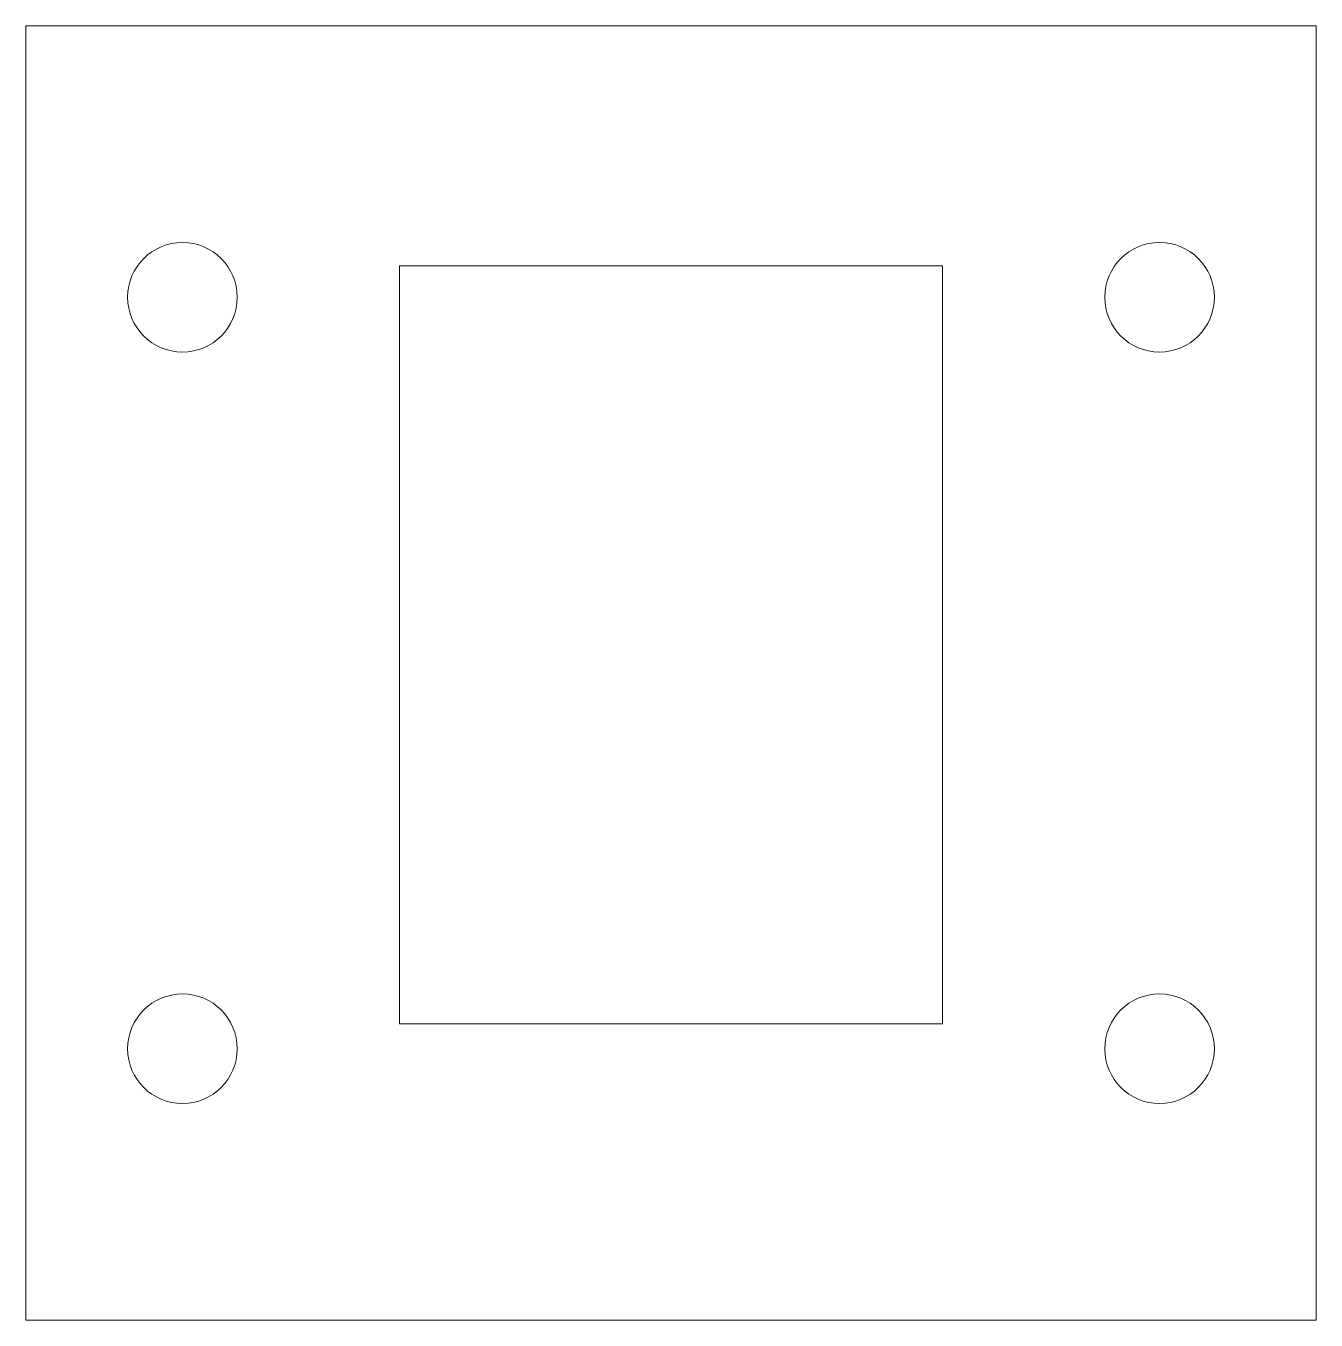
# Model space of a CAD drawing. Header units: millimetres. Extents: x 0 to 61.8, y 0 to 62.
import ezdxf

# ---------------------------------------------------------------- set-up
doc = ezdxf.new("R2010")
doc.units = ezdxf.units.MM

msp = doc.modelspace()

# ---------------------------------------------------------------- linework, layer by layer
at = {"color": 7, "linetype": 'Continuous', "lineweight": 15}
for p, q in [((0, 62), (0, 0)), ((61.8, 62), (0, 62)), ((61.8, 0), (61.8, 62)), ((43.9, 50.5), (17.9, 50.5)), ((17.9, 50.5), (17.9, 14.2)), ((43.9, 14.2), (43.9, 50.5)), ((17.9, 14.2), (43.9, 14.2)), ((0, 0), (61.8, 0))]:
    msp.add_line(p, q, dxfattribs=at)
for centre in [(7.5, 49), (54.3, 49), (7.5, 13), (54.3, 13)]:
    msp.add_circle(centre, 2.625, dxfattribs=at)

doc.saveas('drawing.dxf')
